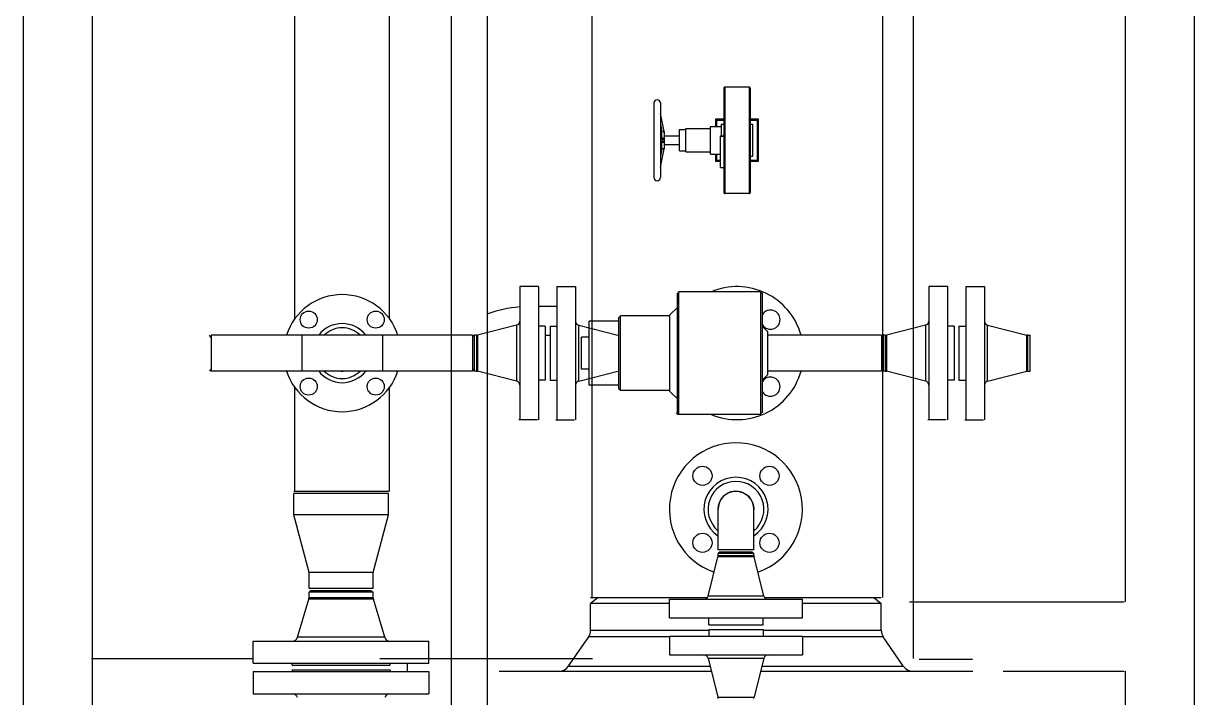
# Model space of a CAD drawing. Header units: millimetres. Extents: x 18255 to 228708, y -2217 to 146640.
# Drawn here: x 73060 to 74160, y 82236 to 82869 of the extents above; entities that cross this region are included whole.
import ezdxf

# ---------------------------------------------------------------- set-up
doc = ezdxf.new("R2010")
doc.units = ezdxf.units.MM
doc.layers.add('设备', color=8, linetype='Continuous')

msp = doc.modelspace()

# ---------------------------------------------------------------- linework, layer by layer
at = {"layer": '设备'}
for p, q in [((74160.04861356583, 82453.90242975985), (74160.04861356583, 87198.15242975982)), ((74095.04861356443, 82325.99342430284), (74095.04861356443, 84142.65175577611)), ((73060.04861356458, 81297.951755776), (73060.04861356458, 83585.20175577608)), ((73125.04861356507, 81211.20175577607), (73125.04861356507, 83585.20175577608)), ((73593.78027073952, 83557.30242975982), (73593.78027073952, 82589.70242975987)), ((73866.77968500779, 83557.30242975982), (73866.77968500779, 82589.70242975987)), ((73895.88027073847, 83500.3024297598), (73895.88027073847, 82272.70242975987)), ((73461.79861356548, 83218.90175577618), (73461.79861356455, 81956.69342430301)), ((73495.49861356543, 83182.79648282327), (73495.49861356543, 81956.69342430301)), ((73866.78027073873, 83186.02885294058), (73866.78027073873, 82329.99342430275)), ((73593.78027073768, 83172.05175577624), (73593.78027073768, 82329.99342430275)), ((74160.04861356493, 81273.20175577619), (74160.04861356493, 83096.25175577616)), ((73866.78027073873, 82942.85242975979), (73866.78027073873, 82575.7253325953)), ((73495.49861356543, 82939.58963448426), (73495.49861356543, 82578.9577027126)), ((73314.99861356593, 82591.97908745726), (73314.99861356593, 82926.37339005954)), ((73403.89861356569, 82591.97908745726), (73403.89861356569, 82928.47815406503)), ((73461.79861356548, 82904.70242975971), (73461.79861356548, 82576.55242975966)), ((73717.78027073931, 82808.70242939408), (73717.78027073931, 82710.70243012536)), ((73741.78027073873, 82809.70242975968), (73718.78027073952, 82809.70242975968)), ((73718.78027073952, 82809.70242975968), (73718.78027073952, 82709.70242975977)), ((73741.78027073873, 82809.70242975968), (73741.78027073873, 82709.70242975977)), ((73742.78027073893, 82808.70242973082), (73742.78027073893, 82710.70242978884)), ((73652.2802707387, 82794.7024297598), (73652.2802707387, 82724.70242975987)), ((73658.280270739, 82794.7024297598), (73658.280270739, 82724.70242975987)), ((73661.76014728815, 82767.90203424207), (73658.280270739, 82784.98506457185)), ((73710.2802707396, 82779.70242975971), (73717.78027073931, 82779.70242975971)), ((73710.2802707396, 82779.70242975971), (73711.28027073888, 82778.70242975972)), ((73710.2802707396, 82772.70242975987), (73710.2802707396, 82779.70242975971)), ((73711.28027073888, 82778.70242975972), (73717.78027073931, 82778.70242975972)), ((73711.28027073888, 82772.70242975987), (73711.28027073888, 82778.70242975972)), ((73742.78027073893, 82779.70242975971), (73750.28027073864, 82779.70242975971)), ((73742.78027073893, 82778.70242975972), (73749.28027073844, 82778.70242975972)), ((73750.28027073864, 82779.70242975971), (73749.28027073844, 82778.70242975972)), ((73749.28027073844, 82778.70242975972), (73749.28027073844, 82740.70242975971)), ((73750.28027073864, 82779.70242975971), (73750.28027073864, 82739.70242975974)), ((73658.280270739, 82774.96524949309), (73659.77251562441, 82767.63968369299)), ((73659.2802707392, 82767.70242975975), (73659.75973401789, 82767.70242975975)), ((73659.2802707392, 82767.70242975975), (73659.2802707392, 82761.70242975968)), ((73661.76014728815, 82767.90203424207), (73659.99233347437, 82767.54192402062)), ((73660.78027073861, 82767.70242975975), (73662.2802707389, 82767.70242975975)), ((73662.2802707389, 82751.70242975968), (73662.2802707389, 82767.70242975975)), ((73676.28027073902, 82769.70242975971), (73682.28027073934, 82769.70242975971)), ((73676.28027073902, 82749.70242975972), (73676.28027073902, 82769.70242975971)), ((73682.28027073934, 82770.70242975968), (73705.28027073859, 82770.70242975968)), ((73682.28027073934, 82748.70242975975), (73682.28027073934, 82770.70242975968)), ((73705.28027073859, 82772.70242975987), (73715.28027073879, 82772.70242975987)), ((73705.28027073859, 82746.70278410167), (73705.28027073859, 82772.702075418)), ((73715.28027073879, 82774.70242975983), (73717.78027073931, 82774.70242975983)), ((73715.28027073879, 82774.70242975983), (73715.28027073879, 82763.74805495584)), ((73742.78027073893, 82774.70242975983), (73745.28027073946, 82774.70242975983)), ((73745.28027073946, 82744.70242975985), (73745.28027073946, 82774.70242975983)), ((73658.280270739, 82762.70242975988), (73659.2802707392, 82762.70242975988)), ((73660.78027073861, 82761.70242975968), (73658.280270739, 82761.70242975968)), ((73658.280270739, 82760.7024297597), (73661.76014728815, 82760.7024297597)), ((73661.76014728815, 82758.70242975974), (73658.280270739, 82758.70242975974)), ((73660.78027073861, 82757.70242975977), (73658.280270739, 82757.70242975977)), ((73658.280270739, 82756.7024297598), (73659.2802707392, 82756.7024297598)), ((73659.2802707392, 82757.70242975977), (73659.2802707392, 82751.70242975968)), ((73661.76014728815, 82760.7024297597), (73661.76014728815, 82758.70242975974)), ((73662.2802707389, 82763.70242975985), (73676.28027073902, 82763.70242975985)), ((73662.2802707389, 82755.70242975981), (73676.28027073902, 82755.70242975981)), ((73714.7802707387, 82763.74805495584), (73717.78027073931, 82763.74805495584)), ((73714.7802707387, 82734.23525843372), (73714.7802707387, 82763.74788442398)), ((73714.7802707387, 82763.53265197577), (73717.78027073931, 82763.53265197577)), ((73659.77251562441, 82751.76517582644), (73658.280270739, 82744.43961002657)), ((73658.280270739, 82734.4197949476), (73661.76014728815, 82751.50282527761)), ((73659.2802707392, 82751.70242975968), (73659.75973401789, 82751.70242975968)), ((73661.76014728815, 82751.50282527761), (73659.99233347437, 82751.86293549904)), ((73660.78027073861, 82751.70242975968), (73662.2802707389, 82751.70242975968)), ((73676.28027073902, 82749.70242975972), (73682.28027073934, 82749.70242975972)), ((73682.28027073934, 82748.70242975975), (73705.28027073859, 82748.70242975975)), ((73705.28027073859, 82746.7024297598), (73714.7802707387, 82746.7024297598)), ((73710.2802707396, 82739.70242975974), (73710.2802707396, 82746.7024297598)), ((73711.28027073888, 82740.70242975971), (73711.28027073888, 82746.7024297598)), ((73742.78027073893, 82744.70242975985), (73745.28027073946, 82744.70242975985)), ((73710.2802707396, 82739.70242975974), (73711.28027073888, 82740.70242975971)), ((73714.7802707387, 82739.70242975974), (73710.2802707396, 82739.70242975974)), ((73714.7802707387, 82740.70242975971), (73711.28027073888, 82740.70242975971)), ((73714.7802707387, 82734.23525843372), (73717.78027073931, 82734.23525843372)), ((73749.28027073844, 82740.70242975971), (73742.78027073893, 82740.70242975971)), ((73750.28027073864, 82739.70242975974), (73742.78027073893, 82739.70242975974)), ((73750.28027073864, 82739.70242975974), (73749.28027073844, 82740.70242975971)), ((73741.78027073873, 82709.70242975977), (73718.78027073952, 82709.70242975977)), ((73543.74861356616, 82622.2024297599), (73526.24861356532, 82622.2024297599)), ((73526.24861356532, 82622.2024297599), (73526.24861356532, 82497.20242975968)), ((73543.74861356616, 82622.2024297599), (73543.74861356616, 82497.20242975968)), ((73561.04861356568, 82622.2024297599), (73578.5486135656, 82622.2024297599)), ((73561.04861356568, 82622.2024297599), (73561.04861356568, 82497.20242975968)), ((73578.5486135656, 82622.2024297599), (73578.5486135656, 82497.20242975968)), ((73927.88027073955, 82622.2024297599), (73910.38027073961, 82622.2024297599)), ((73910.38027073961, 82622.2024297599), (73910.38027073961, 82497.20242975968)), ((73927.88027073955, 82622.2024297599), (73927.88027073955, 82497.20242975968)), ((73945.18027073907, 82622.2024297599), (73962.68027073899, 82622.2024297599)), ((73945.18027073907, 82622.2024297599), (73945.18027073907, 82497.20242975968)), ((73962.68027073899, 82622.2024297599), (73962.68027073899, 82497.20242975968)), ((73675.78027073893, 82617.2024297598), (73674.28027073955, 82615.70242975971)), ((73674.28027073955, 82503.70242975985), (73674.28027073955, 82615.70242975971)), ((73752.78027073917, 82617.2024297598), (73675.78027073893, 82617.2024297598)), ((73675.78027073893, 82502.20242975978), (73675.78027073893, 82617.2024297598)), ((73754.28027073946, 82615.70242975971), (73752.78027073917, 82617.2024297598)), ((73752.78027073917, 82502.20242975978), (73752.78027073917, 82617.2024297598)), ((73754.28027073946, 82503.70246017973), (73754.28027073946, 82615.70239933985)), ((73561.04861356568, 82603.40242975985), (73543.74861356616, 82603.40242975985)), ((73674.28027073955, 82602.7024297598), (73667.28027073902, 82595.70242975974)), ((73619.28027073925, 82589.70242975987), (73591.280270739, 82589.70242975987)), ((73591.280270739, 82529.70242975971), (73591.280270739, 82589.70242975987)), ((73620.78027073955, 82594.70242975975), (73619.28027073925, 82593.20242975968)), ((73619.28027073925, 82526.20242975967), (73619.28027073925, 82593.20242975968)), ((73667.28027073902, 82594.70242975975), (73620.78027073955, 82594.70242975975)), ((73620.78027073955, 82524.70242975983), (73620.78027073955, 82594.70242975975)), ((73667.28027073902, 82523.70242975984), (73667.28027073902, 82595.70242975974)), ((73523.22554868084, 82585.94103748714), (73486.42957112505, 82576.67356423211)), ((73523.22554868084, 82585.94103748714), (73523.22554868084, 82533.46382203244)), ((73550.14861356546, 82585.20242975987), (73543.74861356616, 82585.20242975987)), ((73550.14861356546, 82585.20242975987), (73550.14861356546, 82534.20242975994)), ((73554.64861356639, 82585.20242975987), (73561.04861356568, 82585.20242975987)), ((73554.64861356639, 82585.20242975987), (73554.64861356639, 82534.20242975994)), ((73581.571678451, 82585.94103748714), (73618.3676560059, 82576.67356423211)), ((73581.571678451, 82533.46382203244), (73581.571678451, 82585.94103748714)), ((73759.28027073867, 82579.70242975965), (73754.28027073946, 82584.70242975977)), ((73759.28027073867, 82539.70297490104), (73759.28027073867, 82579.70188461854)), ((73907.35720585333, 82585.94103748714), (73870.56122829934, 82576.67356423211)), ((73907.35720585333, 82585.94103748714), (73907.35720585333, 82533.46382203244)), ((73934.28027073885, 82585.20242975987), (73927.88027073955, 82585.20242975987)), ((73934.28027073885, 82585.20242975987), (73934.28027073885, 82534.20242975994)), ((73938.78027073885, 82585.20242975987), (73945.18027073907, 82585.20242975987)), ((73938.78027073885, 82585.20242975987), (73938.78027073885, 82534.20242975994)), ((73965.7033356253, 82585.94103748714), (74002.49931317929, 82576.67356423211)), ((73965.7033356253, 82533.46382203244), (73965.7033356253, 82585.94103748714)), ((73236.34861356555, 82574.5524297597), (73234.81395958975, 82576.55242975966)), ((73481.74861356535, 82576.55242975966), (73236.34861356555, 82576.55242975966)), ((73236.34861356555, 82576.55242975966), (73236.34861356555, 82542.8524297597)), ((73397.44861356582, 82576.55242975966), (73321.4486135658, 82576.55242975966)), ((73321.4486135658, 82576.55242975966), (73321.4486135658, 82542.8524297597)), ((73397.44861356582, 82576.55242975966), (73397.44861356582, 82542.8524297597)), ((73481.74861356535, 82576.55242975966), (73481.74861356535, 82542.8524297597)), ((73481.74861356535, 82574.5524297597), (73483.28326754205, 82576.55242975966)), ((73485.45263601051, 82576.55242975966), (73483.28326754205, 82576.55242975966)), ((73483.28326754205, 82576.55242975966), (73483.28326754205, 82542.8524297597)), ((73485.45263601051, 82576.55242975966), (73486.42957112505, 82576.67356423211)), ((73485.45263601051, 82576.55242975966), (73485.45263601051, 82542.8524297597)), ((73486.42957112505, 82576.67356423211), (73486.42957112505, 82542.73129528746)), ((73554.64861356639, 82576.40242975981), (73550.14861356546, 82576.40242975981)), ((73591.280270739, 82574.70242975977), (73584.2802707394, 82574.70242975977)), ((73584.2802707394, 82544.70310374358), (73584.2802707394, 82574.701755776)), ((73865.88027073964, 82576.70242975972), (73759.28027073867, 82576.70242975972)), ((73865.88027073964, 82576.70242975972), (73865.88027073964, 82542.70242975985)), ((73865.88027073964, 82574.5524297597), (73867.41492471454, 82576.55242975966)), ((73869.5842931848, 82576.55242975966), (73867.41492471454, 82576.55242975966)), ((73867.41492471454, 82576.55242975966), (73867.41492471454, 82542.8524297597)), ((73869.5842931848, 82576.55242975966), (73870.56122829934, 82576.67356423211)), ((73869.5842931848, 82576.55242975966), (73869.5842931848, 82542.8524297597)), ((73870.56122829934, 82576.67356423211), (73870.56122829934, 82542.73129528746)), ((74003.4762482938, 82576.55242975966), (74002.49931317929, 82576.67356423211)), ((74002.49931317929, 82542.73129528746), (74002.49931317929, 82576.67356423211)), ((74003.4762482938, 82576.55242975966), (74005.64561676315, 82576.55242975966)), ((74003.4762482938, 82542.8524297597), (74003.4762482938, 82576.55242975966)), ((74005.64561676315, 82542.8524297597), (74005.64561676315, 82576.55242975966)), ((73236.34861356555, 82544.85242975965), (73234.81395958975, 82542.8524297597)), ((73481.74861356535, 82544.85242975965), (73483.28326754205, 82542.8524297597)), ((73591.280270739, 82544.7024297598), (73584.2802707394, 82544.7024297598)), ((73865.88027073964, 82544.85242975965), (73867.41492471454, 82542.8524297597)), ((73481.74861356535, 82542.8524297597), (73236.34861356555, 82542.8524297597)), ((73397.44861356582, 82542.8524297597), (73321.4486135658, 82542.8524297597)), ((73485.45263601051, 82542.8524297597), (73483.28326754205, 82542.8524297597)), ((73485.45263601051, 82542.8524297597), (73486.42957112505, 82542.73129528746)), ((73523.22554868084, 82533.46382203244), (73486.42957112505, 82542.73129528746)), ((73550.14861356546, 82534.20242975994), (73543.74861356616, 82534.20242975994)), ((73554.64861356639, 82534.20242975994), (73561.04861356568, 82534.20242975994)), ((73581.571678451, 82533.46382203244), (73618.3676560059, 82542.73129528746)), ((73759.28027073867, 82539.70242975991), (73754.28027073946, 82534.70242975981)), ((73865.88027073964, 82542.70242975985), (73759.28027073867, 82542.70242975985)), ((73869.5842931848, 82542.8524297597), (73867.41492471454, 82542.8524297597)), ((73869.5842931848, 82542.8524297597), (73870.56122829934, 82542.73129528746)), ((73907.35720585333, 82533.46382203244), (73870.56122829934, 82542.73129528746)), ((73934.28027073885, 82534.20242975994), (73927.88027073955, 82534.20242975994)), ((73938.78027073885, 82534.20242975994), (73945.18027073907, 82534.20242975994)), ((73965.7033356253, 82533.46382203244), (74002.49931317929, 82542.73129528746)), ((74003.4762482938, 82542.8524297597), (74002.49931317929, 82542.73129528746)), ((74003.4762482938, 82542.8524297597), (74005.64561676315, 82542.8524297597)), ((73314.99861356593, 82429.7024297598), (73314.99861356593, 82527.42577206231)), ((73403.89861356569, 82429.7024297598), (73403.89861356569, 82527.42577206231)), ((73619.28027073925, 82529.70242975971), (73591.280270739, 82529.70242975971)), ((73620.78027073955, 82524.70242975983), (73619.28027073925, 82526.20242975967)), ((73667.28027073902, 82524.70242975983), (73620.78027073955, 82524.70242975983)), ((73674.28027073955, 82516.70242975978), (73667.28027073902, 82523.70242975984)), ((73674.78027073963, 82502.20242975978), (73673.28027073934, 82503.70242975985)), ((73751.78027073896, 82502.20242975978), (73674.78027073963, 82502.20242975978)), ((73753.28027073925, 82503.70242975985), (73751.78027073896, 82502.20242975978)), ((73542.74861356596, 82497.20242975968), (73525.24861356601, 82497.20242975968)), ((73560.04861356638, 82497.20242975968), (73577.54861356632, 82497.20242975968)), ((73926.88027073935, 82497.20242975968), (73909.3802707394, 82497.20242975968)), ((73944.18027073887, 82497.20242975968), (73961.68027073878, 82497.20242975968)), ((73402.89861356548, 82429.7024297598), (73313.99861356572, 82429.7024297598)), ((73313.99861356572, 82407.70242975985), (73313.99861356572, 82427.70242975984)), ((73402.89825149291, 82427.70242975984), (73313.9989756383, 82427.70242975984)), ((73402.89861356548, 82407.70242975985), (73402.89861356548, 82427.70242975984)), ((73712.43027073803, 82374.99342430283), (73712.43027073803, 82412.99342430283)), ((73746.13027073798, 82374.99342430283), (73746.13027073798, 82412.99342430283)), ((73402.89861356548, 82407.70242975985), (73313.99861356572, 82407.70242975985)), ((73328.29861356557, 82353.70242975977), (73313.99861356572, 82407.70242975985)), ((73388.59861356564, 82353.70242975977), (73402.89861356548, 82407.70242975985)), ((73703.04166301055, 82331.5164891885), (73712.30913626557, 82368.31246674318)), ((73712.43027073803, 82369.28940185747), (73712.30913626557, 82368.31246674318)), ((73746.25140521044, 82368.31246674318), (73712.30913626557, 82368.31246674318)), ((73746.13027073798, 82374.99342430283), (73712.43027073803, 82374.99342430283)), ((73714.43027073843, 82372.99342430287), (73712.43027073803, 82371.45877032685)), ((73746.13027073798, 82371.45877032685), (73712.43027073803, 82371.45877032685)), ((73712.43027073803, 82369.28940185747), (73712.43027073803, 82371.45877032685)), ((73746.13027073798, 82369.28940185747), (73712.43027073803, 82369.28940185747)), ((73714.43027073843, 82372.99342430287), (73744.13027073757, 82372.99342430287)), ((73744.13027073757, 82372.99342430287), (73746.13027073798, 82371.45877032685)), ((73746.13027073798, 82369.28940185747), (73746.13027073798, 82371.45877032685)), ((73746.13027073798, 82369.28940185747), (73746.25140521044, 82368.31246674318)), ((73755.51887846546, 82331.5164891885), (73746.25140521044, 82368.31246674318)), ((73388.59861356564, 82353.70242975977), (73328.29861356557, 82353.70242975977)), ((73328.29861356557, 82338.70242975967), (73328.29861356557, 82353.70242975977)), ((73388.59861356564, 82338.70242975967), (73388.59861356564, 82353.70242975977)), ((73330.44861356582, 82336.70242975972), (73328.29861356557, 82335.05267673558)), ((73388.59861356564, 82335.05267673558), (73328.29861356557, 82335.05267673558)), ((73328.29861356557, 82329.92748092145), (73328.29861356557, 82335.05267673558)), ((73388.59826029243, 82338.70242975967), (73328.29896683877, 82338.70242975967)), ((73330.44861356582, 82336.70242975972), (73386.44861356632, 82336.70242975972)), ((73386.44861356632, 82336.70242975972), (73388.59861356564, 82335.05267673558)), ((73388.59861356564, 82329.92748092145), (73388.59861356564, 82335.05267673558)), ((73317.50911817295, 82292.78219214689), (73328.09266458033, 82328.50724330865)), ((73388.80456255181, 82328.50724330865), (73328.09266458033, 82328.50724330865)), ((73388.59861356564, 82329.92748092145), (73328.29861356557, 82329.92748092145)), ((73399.38810895916, 82292.78219214689), (73388.80456255181, 82328.50724330865)), ((73592.78027073748, 82329.99342430275), (73702.24394836629, 82329.99342430275)), ((73599.780270738, 82329.99342430275), (73592.78027073748, 82324.622135387)), ((73666.780270738, 82324.622135387), (73592.78027073748, 82324.622135387)), ((73592.78027073748, 82298.99998897666), (73592.78027073748, 82324.622135387)), ((73666.780270738, 82328.4934243029), (73791.780270738, 82328.4934243029)), ((73666.780270738, 82310.99342430274), (73666.780270738, 82328.4934243029)), ((73755.51887846546, 82331.5164891885), (73703.04166301055, 82331.5164891885)), ((73756.31659310972, 82329.99342430275), (73865.78027073853, 82329.99342430275)), ((73791.780270738, 82310.99342430274), (73791.780270738, 82328.4934243029)), ((73865.78027073853, 82324.622135387), (73791.780270738, 82324.622135387)), ((73858.780270738, 82329.99342430275), (73865.78027073853, 82324.622135387)), ((73865.78027073853, 82298.99998897666), (73865.78027073853, 82324.622135387)), ((73892.36151505617, 82325.99342430284), (74094.04861356423, 82325.99342430284)), ((73666.780270738, 82310.99342430274), (73791.780270738, 82310.99342430274)), ((73703.78027073827, 82304.59342430276), (73703.78027073827, 82310.99342430274)), ((73703.78027073827, 82304.59342430276), (73754.78027073774, 82304.59342430276)), ((73754.78027073774, 82304.59342430276), (73754.78027073774, 82310.99342430274)), ((73399.38810895916, 82292.78219214689), (73317.50911817295, 82292.78219214689)), ((73571.7604723305, 82265.32713411938), (73591.02000104674, 82293.33369879304)), ((73666.78027072799, 82293.33369948016), (73591.02000104674, 82293.33369879304)), ((73703.78027073827, 82298.99998897666), (73592.78027073748, 82298.99998897666)), ((73666.780270738, 82293.69342430276), (73791.780270738, 82293.69342430276)), ((73666.780270738, 82293.69342430276), (73666.780270738, 82276.19342430284)), ((73703.78027073827, 82300.09342430274), (73754.78027073774, 82300.09342430274)), ((73703.78027073827, 82300.09342430274), (73703.78027073827, 82293.69342430276)), ((73754.78027073774, 82300.09342430274), (73754.78027073774, 82293.69342430276)), ((73865.78027073853, 82298.99998897666), (73754.78027073774, 82298.99998897666)), ((73791.780270738, 82293.69342430276), (73791.780270738, 82276.19342430284)), ((73867.5405404302, 82293.33369879304), (73791.78027074528, 82293.33369968958)), ((73886.80006914554, 82265.32713411938), (73867.5405404302, 82293.33369879304)), ((73275.94861356562, 82289.20242975983), (73440.94861356649, 82289.20242975983)), ((73275.94861356562, 82268.30242975983), (73275.94861356562, 82289.20242975983)), ((73440.94861356649, 82268.30242975983), (73440.94861356649, 82289.20242975983)), ((73124.04861356577, 82272.70242975987), (73257.54861356568, 82272.70242975987)), ((73257.54861356568, 82272.70242975987), (73275.94861356562, 82272.70242975987)), ((73394.88027073917, 82272.70242975987), (73594.56736924773, 82272.70242975987)), ((73440.94861356649, 82272.70242975987), (73460.79861356528, 82272.70242975987)), ((73666.780270738, 82276.19342430284), (73791.780270738, 82276.19342430284)), ((73703.04166301055, 82273.170359417), (73755.51887846546, 82273.170359417)), ((73703.04166301055, 82273.170359417), (73712.30913626557, 82236.37438186255)), ((73755.51887846546, 82273.170359417), (73746.25140521044, 82236.37438186255)), ((73901.38027073778, 82272.09342430273), (73951.38027073795, 82272.09342430273)), ((73275.94861356562, 82268.30242975983), (73440.94861356649, 82268.30242975983)), ((73275.94861356562, 82260.60242975972), (73440.94861356649, 82260.60242975972)), ((73275.94861356562, 82260.60242975972), (73275.94861356562, 82239.70242975974)), ((73312.4486135658, 82266.70242975978), (73312.4486135658, 82268.30242975983)), ((73312.4486135658, 82266.70242975978), (73404.44861356635, 82266.70242975978)), ((73312.4486135658, 82262.20242975977), (73404.44861356635, 82262.20242975977)), ((73312.4486135658, 82262.20242975977), (73312.4486135658, 82260.60242975972)), ((73404.44861356635, 82266.70242975978), (73404.44861356635, 82268.30242975983)), ((73404.44861356635, 82262.20242975977), (73404.44861356635, 82260.60242975972)), ((73420.54861356525, 82268.30242975983), (73420.54861356525, 82260.60242975972)), ((73440.94861356649, 82260.60242975972), (73440.94861356649, 82239.70242975974)), ((73506.78027073815, 82260.9934243028), (73706.10855857929, 82260.9934243028)), ((73705.0170655312, 82265.32713561368), (73571.7604723305, 82265.32713411938)), ((73752.45198289675, 82260.9934243028), (73951.78027073786, 82260.9934243028)), ((73886.80006914554, 82265.32713411938), (73753.54347562286, 82265.32713433744)), ((73980.14861356484, 82260.9934243028), (74094.04861356423, 82260.9934243028)), ((74095.04861356443, 82081.045458003), (74095.04861356443, 82260.9934243028)), ((73275.94861356562, 82239.70242975974), (73440.94861356649, 82239.70242975974)), ((73712.30913626557, 82236.37438186255), (73746.25140521044, 82236.37438186255)), ((73712.43027073803, 82235.39744674826), (73712.30913626557, 82236.37438186255)), ((73746.13027073798, 82235.39744674826), (73746.25140521044, 82236.37438186255))]:
    msp.add_line(p, q, dxfattribs=at)
for centre, radius in [((73327.98236180321, 82591.1686815225), 8), ((73390.91486532931, 82591.1686815225), 8), ((73327.98236180321, 82528.23617799685), 8), ((73390.91486532931, 82528.23617799685), 8), ((73697.81401897495, 82444.45967606566), 9.000000000000002), ((73760.74652250105, 82444.45967606566), 9.000000000000002), ((73697.81401897495, 82381.52717254001), 9.000000000000002), ((73760.74652250105, 82381.52717254001), 9.000000000000002)]:
    msp.add_circle(centre, radius, dxfattribs=at)
for centre, radius, start, end in [((73718.78027073952, 82808.7024297597), 1, 90, 180.0000209491373), ((73741.78027073873, 82808.7024297597), 1, 359.999998340811, 90), ((73655.28027073931, 82794.7024297598), 3, 0, 180), ((73660.78077817117, 82760.74282787475), 0.9595375953, 81.8730585222936, 90.00642449328906), ((73660.77832222896, 82760.73387200653), 0.9687514117, 61.0230274882785, 81.80414303394409), ((73660.74566565664, 82760.70327468868), 1.0144819828, 359.952280210836, 30.98209764281269), ((73655.28027073931, 82724.70242975987), 3, 180, 0), ((73718.78027073952, 82710.70242975974), 1, 179.9999790508627, 270), ((73741.78027073873, 82710.70242975974), 1, 270, 1.659189019570968e-06), ((73730.28027073911, 82559.70242975968), 62.5, 15.80689366703438, 112.9484866853454), ((73359.44861356626, 82559.70242975968), 55, 17.8657045848277, 162.1342954151723), ((73535.04861356583, 82489.90242975991), 113.5, 94.47098906513372, 110.4475022888566), ((73761.74652250126, 82591.1686815225), 9.000000000000002, 213.4232584504842, 146.5767415495159), ((73522.24861356633, 82589.81990301481), 4, 284.1365569556755, 0), ((73582.54861356551, 82589.81990301481), 4, 180, 255.8634430443246), ((73906.3802707388, 82589.81990301481), 4, 284.1365569556755, 0), ((73966.6802707398, 82589.81990301481), 4, 180, 255.8634430443246), ((73359.44861356626, 82559.70242975968), 27.7766825187, 37.38117237421493, 142.6154855856503), ((73359.44861356626, 82559.70242975968), 23.8549570375, 44.99719675855231, 135.0064195710652), ((73359.44861356626, 82559.70242975968), 16.9282722362, 87.12894107517768, 93.0127682292398), ((73359.44861356626, 82559.70242975968), 55, 197.8657045848277, 342.1342954151723), ((73359.44861356626, 82559.70242975968), 27.7766825187, 217.3811723742149, 322.6154855856503), ((73359.44861356626, 82559.70242975968), 23.8549570375, 224.9971967585523, 315.0064195710652), ((73359.44861356626, 82559.70242975968), 16.9282722362, 267.1289410751776, 273.0127682292398), ((73522.24861356633, 82529.58495650477), 4, 0, 75.86344304432451), ((73582.54861356551, 82529.58495650477), 4, 104.1365569556755, 180), ((73730.28027073911, 82559.70242975968), 62.5, 247.0515133146546, 344.1931063329656), ((73761.74652250126, 82528.23617799685), 9.000000000000002, 213.4232584504842, 146.5767415495159), ((73906.3802707388, 82529.58495650477), 4, 0, 75.86344304432451), ((73966.6802707398, 82529.58495650477), 4, 104.1365569556755, 180), ((73729.280270738, 82412.99342430283), 62.5, 289.2288007640922, 250.7711992359078), ((73729.280270738, 82412.99342430283), 30.1174691984, 304.1057859645967, 235.8923314014134), ((73729.280270738, 82412.99342430283), 26.2386074977, 309.9829889890287, 230.0252146066989), ((73729.280270738, 82412.99342430283), 16.9711344435, 353.8102127827488, 186.190475759869), ((73729.280270738, 82412.99342430283), 16.85, 0, 180), ((73323.29861356635, 82329.92748092145), 5, 343.498077151179, 0), ((73393.59861356576, 82329.92748092145), 5, 180, 196.5019228488211), ((73699.16279748309, 82332.4934243028), 4, 270, 345.8634430440497), ((73759.39774399291, 82332.4934243028), 4, 194.1365569559502, 270), ((73312.715067159, 82294.2024297597), 5, 270, 343.498077151179), ((73404.1821599722, 82294.2024297597), 5, 196.5019228488211, 270), ((73582.78027073818, 82298.99998897666), 10, 325.4845101169572, 0), ((73875.78027073876, 82298.99998897666), 10, 180, 214.5154898830428), ((73699.16279748309, 82272.1934243027), 4, 14.13655695595022, 90), ((73759.39774399291, 82272.1934243027), 4, 90, 165.8634430440498), ((73563.52074202194, 82270.99342430278), 10, 270, 325.4845101169572), ((73895.0397994541, 82270.99342430278), 10, 214.5154898830428, 270), ((73312.715067159, 82234.70242975985), 5, 16.50192284882104, 90), ((73404.1821599722, 82234.70242975985), 5, 90, 163.498077151179)]:
    msp.add_arc(centre, radius, start, end, dxfattribs=at)
for points, start_tangent, end_tangent in [([(73659.99233347387, 82767.54192402086), (73659.87423160416, 82767.57745885605), (73659.80054307566, 82767.61082131008), (73659.77251562406, 82767.63968369307)], (-0.9688644302491523, 0.2475918330599496), (-0.1996044819551101, 0.979876548746541)), ([(73660.78067057976, 82757.70249405538), (73660.91642487445, 82757.7121304035), (73661.24764166516, 82757.82350974658), (73661.51966903941, 82758.04622528108), (73661.69804910407, 82758.35210026533), (73661.76014728774, 82758.7024297599)], (0.9999999969626536, 7.794031545749349e-05), (0, 1)), ([(73661.61540965387, 82761.22549980565), (73661.51966903941, 82761.35863423848), (73661.24764166516, 82761.58134977322)], (-0.5153643957337115, 0.8569711428105538), (-0.8747734096600994, 0.4845322298378549)), ([(73659.77251562406, 82751.7651758265), (73659.80054307287, 82751.79403820785), (73659.8742316293, 82751.8274006726), (73659.99233347387, 82751.86293549894)], (0.1996044823478888, 0.9798765486665305), (0.9688644302742292, 0.2475918329618189))]:
    msp.add_spline(points, degree=3, dxfattribs=dict(at, start_tangent=start_tangent, end_tangent=end_tangent))

doc.saveas('drawing.dxf')
